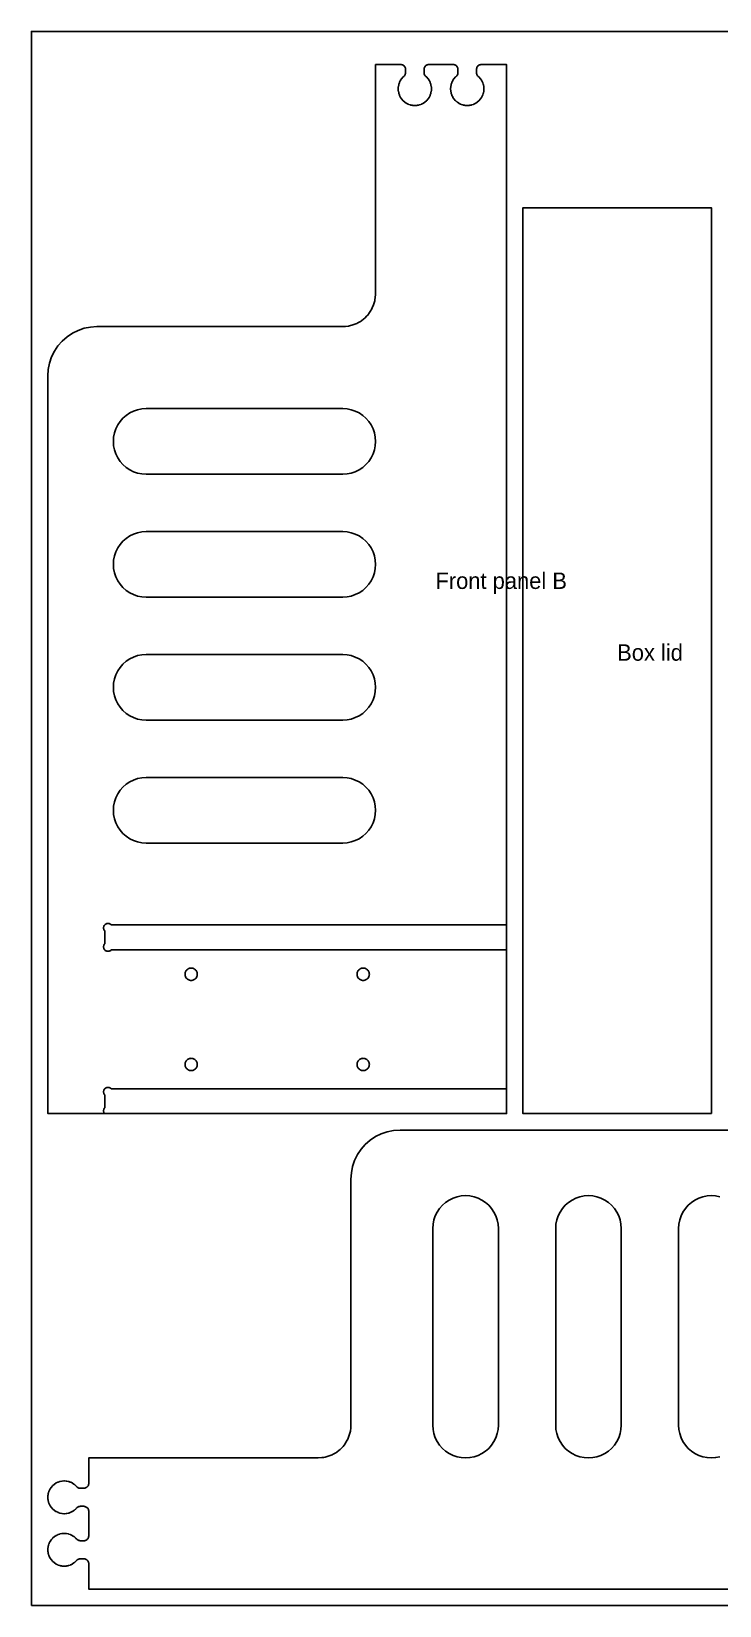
# Model space of a CAD drawing. Header units: inches. Extents: x 0 to 48, y 0 to 48.
# Drawn here: x 0 to 21, y 0 to 48 of the extents above; entities that cross this region are included whole.
import ezdxf

# ---------------------------------------------------------------- set-up
doc = ezdxf.new("R2010")
doc.units = ezdxf.units.IN
doc.header["$MEASUREMENT"] = 0
for name, color, linetype in [('CUT_INSIDE', 5, 'Continuous'), ('CUT_OUTSIDE', 1, 'Continuous'), ('LABEL', 3, 'Continuous'), ('POCKET_0.375', 4, 'Continuous'), ('POCKET_0.500', 4, 'Continuous'), ('SHEET', 8, 'Continuous')]:
    doc.layers.add(name, color=color, linetype=linetype)

msp = doc.modelspace()

# ---------------------------------------------------------------- linework, layer by layer
at = {"layer": 'CUT_INSIDE'}
for points in [[(3.5, 36.5), (9.5, 36.5), (9.631, 36.491), (9.759, 36.466), (9.883, 36.424), (10, 36.366), (10.109, 36.293), (10.207, 36.207), (10.293, 36.109), (10.366, 36), (10.424, 35.883), (10.466, 35.759), (10.491, 35.631), (10.5, 35.5), (10.491, 35.369), (10.466, 35.241), (10.424, 35.117), (10.366, 35), (10.293, 34.891), (10.207, 34.793), (10.109, 34.707), (10, 34.634), (9.883, 34.576), (9.759, 34.534), (9.631, 34.509), (9.5, 34.5), (3.5, 34.5), (3.369, 34.509), (3.241, 34.534), (3.117, 34.576), (3, 34.634), (2.891, 34.707), (2.793, 34.793), (2.707, 34.891), (2.634, 35), (2.576, 35.117), (2.534, 35.241), (2.509, 35.369), (2.5, 35.5), (2.509, 35.631), (2.534, 35.759), (2.576, 35.883), (2.634, 36), (2.707, 36.109), (2.793, 36.207), (2.891, 36.293), (3, 36.366), (3.117, 36.424), (3.241, 36.466), (3.369, 36.491)], [(3.5, 32.75), (9.5, 32.75), (9.631, 32.741), (9.759, 32.716), (9.883, 32.674), (10, 32.616), (10.109, 32.543), (10.207, 32.457), (10.293, 32.359), (10.366, 32.25), (10.424, 32.133), (10.466, 32.009), (10.491, 31.881), (10.5, 31.75), (10.491, 31.619), (10.466, 31.491), (10.424, 31.367), (10.366, 31.25), (10.293, 31.141), (10.207, 31.043), (10.109, 30.957), (10, 30.884), (9.883, 30.826), (9.759, 30.784), (9.631, 30.759), (9.5, 30.75), (3.5, 30.75), (3.369, 30.759), (3.241, 30.784), (3.117, 30.826), (3, 30.884), (2.891, 30.957), (2.793, 31.043), (2.707, 31.141), (2.634, 31.25), (2.576, 31.367), (2.534, 31.491), (2.509, 31.619), (2.5, 31.75), (2.509, 31.881), (2.534, 32.009), (2.576, 32.133), (2.634, 32.25), (2.707, 32.359), (2.793, 32.457), (2.891, 32.543), (3, 32.616), (3.117, 32.674), (3.241, 32.716), (3.369, 32.741)], [(3.5, 29), (9.5, 29), (9.631, 28.991), (9.759, 28.966), (9.883, 28.924), (10, 28.866), (10.109, 28.793), (10.207, 28.707), (10.293, 28.609), (10.366, 28.5), (10.424, 28.383), (10.466, 28.259), (10.491, 28.131), (10.5, 28), (10.491, 27.869), (10.466, 27.741), (10.424, 27.617), (10.366, 27.5), (10.293, 27.391), (10.207, 27.293), (10.109, 27.207), (10, 27.134), (9.883, 27.076), (9.759, 27.034), (9.631, 27.009), (9.5, 27), (3.5, 27), (3.369, 27.009), (3.241, 27.034), (3.117, 27.076), (3, 27.134), (2.891, 27.207), (2.793, 27.293), (2.707, 27.391), (2.634, 27.5), (2.576, 27.617), (2.534, 27.741), (2.509, 27.869), (2.5, 28), (2.509, 28.131), (2.534, 28.259), (2.576, 28.383), (2.634, 28.5), (2.707, 28.609), (2.793, 28.707), (2.891, 28.793), (3, 28.866), (3.117, 28.924), (3.241, 28.966), (3.369, 28.991)], [(3.5, 25.25), (9.5, 25.25), (9.631, 25.241), (9.759, 25.216), (9.883, 25.174), (10, 25.116), (10.109, 25.043), (10.207, 24.957), (10.293, 24.859), (10.366, 24.75), (10.424, 24.633), (10.466, 24.509), (10.491, 24.381), (10.5, 24.25), (10.491, 24.119), (10.466, 23.991), (10.424, 23.867), (10.366, 23.75), (10.293, 23.641), (10.207, 23.543), (10.109, 23.457), (10, 23.384), (9.883, 23.326), (9.759, 23.284), (9.631, 23.259), (9.5, 23.25), (3.5, 23.25), (3.369, 23.259), (3.241, 23.284), (3.117, 23.326), (3, 23.384), (2.891, 23.457), (2.793, 23.543), (2.707, 23.641), (2.634, 23.75), (2.576, 23.867), (2.534, 23.991), (2.509, 24.119), (2.5, 24.25), (2.509, 24.381), (2.534, 24.509), (2.576, 24.633), (2.634, 24.75), (2.707, 24.859), (2.793, 24.957), (2.891, 25.043), (3, 25.116), (3.117, 25.174), (3.241, 25.216), (3.369, 25.241)], [(14.216, 5.241), (14.174, 5.117), (14.116, 5), (14.043, 4.891), (13.957, 4.793), (13.858, 4.707), (13.75, 4.634), (13.632, 4.576), (13.508, 4.534), (13.38, 4.509), (13.25, 4.5), (13.119, 4.509), (12.991, 4.534), (12.867, 4.576), (12.75, 4.634), (12.641, 4.707), (12.543, 4.793), (12.456, 4.891), (12.384, 5), (12.326, 5.117), (12.284, 5.241), (12.258, 5.369), (12.25, 5.5), (12.25, 11.5), (12.258, 11.631), (12.284, 11.759), (12.326, 11.883), (12.384, 12), (12.456, 12.109), (12.543, 12.207), (12.641, 12.293), (12.75, 12.366), (12.867, 12.424), (12.991, 12.466), (13.119, 12.491), (13.25, 12.5), (13.38, 12.491), (13.508, 12.466), (13.632, 12.424), (13.75, 12.366), (13.858, 12.293), (13.957, 12.207), (14.043, 12.109), (14.116, 12), (14.174, 11.883), (14.216, 11.759), (14.241, 11.631), (14.25, 11.5), (14.25, 5.5), (14.241, 5.369)], [(17.966, 5.241), (17.924, 5.117), (17.866, 5), (17.793, 4.891), (17.707, 4.793), (17.608, 4.707), (17.5, 4.634), (17.382, 4.576), (17.258, 4.534), (17.13, 4.509), (17, 4.5), (16.869, 4.509), (16.741, 4.534), (16.617, 4.576), (16.5, 4.634), (16.391, 4.707), (16.293, 4.793), (16.206, 4.891), (16.134, 5), (16.076, 5.117), (16.034, 5.241), (16.008, 5.369), (16, 5.5), (16, 11.5), (16.008, 11.631), (16.034, 11.759), (16.076, 11.883), (16.134, 12), (16.206, 12.109), (16.293, 12.207), (16.391, 12.293), (16.5, 12.366), (16.617, 12.424), (16.741, 12.466), (16.869, 12.491), (17, 12.5), (17.13, 12.491), (17.258, 12.466), (17.382, 12.424), (17.5, 12.366), (17.608, 12.293), (17.707, 12.207), (17.793, 12.109), (17.866, 12), (17.924, 11.883), (17.966, 11.759), (17.991, 11.631), (18, 11.5), (18, 5.5), (17.991, 5.369)]]:
    msp.add_lwpolyline(points, close=True, dxfattribs=at)
msp.add_lwpolyline([(21.008, 4.534), (20.88, 4.509), (20.75, 4.5), (20.619, 4.509), (20.491, 4.534), (20.367, 4.576), (20.25, 4.634), (20.141, 4.707), (20.043, 4.793), (19.956, 4.891), (19.884, 5), (19.826, 5.117), (19.784, 5.241), (19.758, 5.369), (19.75, 5.5), (19.75, 11.5), (19.758, 11.631), (19.784, 11.759), (19.826, 11.883), (19.884, 12), (19.956, 12.109), (20.043, 12.207), (20.141, 12.293), (20.25, 12.366), (20.367, 12.424), (20.491, 12.466), (20.619, 12.491), (20.75, 12.5), (20.88, 12.491), (21.008, 12.466)], dxfattribs=at)
at = {"layer": 'CUT_OUTSIDE'}
for points in [[(10.491, 39.869), (10.49, 39.862), (10.49, 39.883), (10.482, 39.821), (10.476, 39.789), (10.45, 39.695), (10.44, 39.664), (10.402, 39.573), (10.388, 39.544), (10.339, 39.459), (10.321, 39.432), (10.261, 39.354), (10.239, 39.33), (10.17, 39.261), (10.146, 39.239), (10.068, 39.179), (10.041, 39.161), (9.956, 39.112), (9.927, 39.098), (9.836, 39.06), (9.805, 39.05), (9.711, 39.024), (9.679, 39.018), (9.582, 39.005), (9.524, 39.002), (9.475, 39), (2, 39), (1.804, 38.987), (1.612, 38.949), (1.426, 38.886), (1.25, 38.799), (1.087, 38.69), (0.939, 38.561), (0.81, 38.413), (0.701, 38.25), (0.614, 38.074), (0.551, 37.888), (0.513, 37.696), (0.5, 37.5), (0.5, 35), (0.5, 15), (14.5, 15), (14.5, 46.992), (14.495, 46.992), (14.495, 46.992), (13.73, 46.992), (13.711, 46.991), (13.692, 46.987), (13.674, 46.981), (13.657, 46.972), (13.641, 46.962), (13.626, 46.949), (13.613, 46.934), (13.603, 46.918), (13.594, 46.901), (13.588, 46.883), (13.584, 46.864), (13.583, 46.845), (13.583, 46.747), (13.583, 46.738), (13.584, 46.734), (13.586, 46.716), (13.59, 46.699), (13.596, 46.682), (13.605, 46.666), (13.615, 46.651), (13.627, 46.638), (13.631, 46.635), (13.637, 46.629), (13.653, 46.615), (13.653, 46.615), (13.655, 46.613), (13.655, 46.613), (13.655, 46.612), (13.656, 46.612), (13.657, 46.611), (13.657, 46.611), (13.661, 46.607), (13.661, 46.607), (13.662, 46.606), (13.662, 46.605), (13.663, 46.605), (13.663, 46.605), (13.665, 46.603), (13.665, 46.603), (13.697, 46.566), (13.698, 46.566), (13.699, 46.564), (13.699, 46.564), (13.7, 46.563), (13.7, 46.563), (13.701, 46.561), (13.701, 46.561), (13.704, 46.557), (13.704, 46.557), (13.706, 46.555), (13.706, 46.555), (13.706, 46.554), (13.706, 46.554), (13.708, 46.552), (13.708, 46.552), (13.735, 46.511), (13.735, 46.511), (13.737, 46.509), (13.737, 46.509), (13.737, 46.508), (13.737, 46.508), (13.739, 46.506), (13.739, 46.506), (13.741, 46.502), (13.741, 46.502), (13.742, 46.5), (13.742, 46.5), (13.742, 46.499), (13.742, 46.499), (13.744, 46.496), (13.744, 46.496), (13.766, 46.452), (13.766, 46.452), (13.767, 46.45), (13.767, 46.45), (13.767, 46.449), (13.767, 46.449), (13.768, 46.446), (13.768, 46.446), (13.77, 46.442), (13.77, 46.442), (13.771, 46.44), (13.771, 46.44), (13.771, 46.439), (13.771, 46.439), (13.772, 46.436), (13.772, 46.436), (13.788, 46.39), (13.788, 46.389), (13.789, 46.387), (13.789, 46.387), (13.789, 46.386), (13.789, 46.386), (13.79, 46.384), (13.79, 46.383), (13.791, 46.379), (13.791, 46.379), (13.792, 46.377), (13.792, 46.377), (13.792, 46.376), (13.792, 46.376), (13.792, 46.373), (13.792, 46.373), (13.802, 46.325), (13.802, 46.325), (13.802, 46.322), (13.803, 46.322), (13.803, 46.321), (13.803, 46.321), (13.803, 46.319), (13.803, 46.318), (13.804, 46.314), (13.804, 46.314), (13.804, 46.311), (13.804, 46.311), (13.804, 46.311), (13.804, 46.31), (13.804, 46.308), (13.804, 46.308), (13.807, 46.258), (13.807, 46.258), (13.808, 46.256), (13.808, 46.256), (13.808, 46.255), (13.808, 46.255), (13.808, 46.252), (13.808, 46.252), (13.808, 46.248), (13.808, 46.248), (13.808, 46.245), (13.808, 46.245), (13.808, 46.244), (13.808, 46.244), (13.807, 46.242), (13.807, 46.242), (13.804, 46.192), (13.804, 46.192), (13.804, 46.19), (13.804, 46.189), (13.804, 46.189), (13.804, 46.189), (13.804, 46.186), (13.804, 46.186), (13.803, 46.182), (13.803, 46.181), (13.803, 46.179), (13.803, 46.179), (13.803, 46.178), (13.802, 46.178), (13.802, 46.175), (13.802, 46.175), (13.792, 46.127), (13.792, 46.127), (13.792, 46.124), (13.792, 46.124), (13.792, 46.123), (13.792, 46.123), (13.791, 46.121), (13.791, 46.121), (13.79, 46.117), (13.79, 46.116), (13.789, 46.114), (13.789, 46.114), (13.789, 46.113), (13.789, 46.113), (13.788, 46.111), (13.788, 46.11), (13.772, 46.064), (13.772, 46.064), (13.771, 46.061), (13.771, 46.061), (13.771, 46.06), (13.771, 46.06), (13.77, 46.058), (13.77, 46.058), (13.768, 46.054), (13.768, 46.054), (13.767, 46.051), (13.767, 46.051), (13.767, 46.05), (13.767, 46.05), (13.766, 46.048), (13.766, 46.048), (13.744, 46.004), (13.744, 46.004), (13.742, 46.001), (13.742, 46.001), (13.742, 46), (13.742, 46), (13.741, 45.998), (13.741, 45.998), (13.739, 45.994), (13.739, 45.994), (13.737, 45.992), (13.737, 45.992), (13.737, 45.991), (13.737, 45.991), (13.735, 45.989), (13.735, 45.989), (13.708, 45.948), (13.708, 45.948), (13.706, 45.946), (13.706, 45.946), (13.706, 45.945), (13.706, 45.945), (13.704, 45.943), (13.704, 45.943), (13.701, 45.939), (13.701, 45.939), (13.7, 45.937), (13.7, 45.937), (13.699, 45.936), (13.699, 45.936), (13.698, 45.934), (13.697, 45.934), (13.665, 45.897), (13.665, 45.897), (13.663, 45.895), (13.663, 45.895), (13.662, 45.895), (13.662, 45.894), (13.661, 45.893), (13.661, 45.893), (13.657, 45.889), (13.657, 45.889), (13.656, 45.888), (13.655, 45.888), (13.655, 45.887), (13.655, 45.887), (13.653, 45.885), (13.653, 45.885), (13.616, 45.853), (13.616, 45.852), (13.614, 45.851), (13.614, 45.851), (13.613, 45.85), (13.613, 45.85), (13.611, 45.849), (13.611, 45.849), (13.607, 45.846), (13.607, 45.846), (13.605, 45.844), (13.605, 45.844), (13.604, 45.844), (13.604, 45.844), (13.602, 45.842), (13.602, 45.842), (13.561, 45.815), (13.561, 45.815), (13.559, 45.813), (13.559, 45.813), (13.558, 45.813), (13.558, 45.813), (13.556, 45.811), (13.556, 45.811), (13.552, 45.809), (13.552, 45.809), (13.55, 45.808), (13.55, 45.808), (13.549, 45.808), (13.549, 45.808), (13.546, 45.806), (13.546, 45.806), (13.502, 45.784), (13.502, 45.784), (13.5, 45.783), (13.5, 45.783), (13.499, 45.783), (13.499, 45.783), (13.496, 45.782), (13.496, 45.782), (13.492, 45.78), (13.492, 45.78), (13.49, 45.779), (13.49, 45.779), (13.489, 45.779), (13.489, 45.779), (13.486, 45.778), (13.486, 45.778), (13.44, 45.762), (13.439, 45.762), (13.437, 45.761), (13.437, 45.761), (13.436, 45.761), (13.436, 45.761), (13.434, 45.76), (13.433, 45.76), (13.429, 45.759), (13.429, 45.759), (13.427, 45.758), (13.427, 45.758), (13.426, 45.758), (13.426, 45.758), (13.423, 45.758), (13.423, 45.758), (13.375, 45.748), (13.375, 45.748), (13.372, 45.748), (13.372, 45.747), (13.371, 45.747), (13.371, 45.747), (13.369, 45.747), (13.368, 45.747), (13.364, 45.746), (13.364, 45.746), (13.361, 45.746), (13.361, 45.746), (13.361, 45.746), (13.36, 45.746), (13.358, 45.746), (13.358, 45.746), (13.308, 45.743), (13.308, 45.743), (13.306, 45.742), (13.306, 45.742), (13.305, 45.742), (13.305, 45.742), (13.302, 45.742), (13.302, 45.742), (13.298, 45.742), (13.298, 45.742), (13.295, 45.742), (13.295, 45.742), (13.294, 45.742), (13.294, 45.742), (13.292, 45.743), (13.292, 45.743), (13.242, 45.746), (13.242, 45.746), (13.24, 45.746), (13.239, 45.746), (13.239, 45.746), (13.239, 45.746), (13.236, 45.746), (13.236, 45.746), (13.232, 45.747), (13.231, 45.747), (13.229, 45.747), (13.229, 45.747), (13.228, 45.747), (13.228, 45.748), (13.225, 45.748), (13.225, 45.748), (13.177, 45.758), (13.177, 45.758), (13.174, 45.758), (13.174, 45.758), (13.173, 45.758), (13.173, 45.758), (13.171, 45.759), (13.171, 45.759), (13.167, 45.76), (13.166, 45.76), (13.164, 45.761), (13.164, 45.761), (13.163, 45.761), (13.163, 45.761), (13.161, 45.762), (13.16, 45.762), (13.114, 45.778), (13.114, 45.778), (13.111, 45.779), (13.111, 45.779), (13.11, 45.779), (13.11, 45.779), (13.108, 45.78), (13.108, 45.78), (13.104, 45.782), (13.104, 45.782), (13.101, 45.783), (13.101, 45.783), (13.1, 45.783), (13.1, 45.783), (13.098, 45.784), (13.098, 45.784), (13.054, 45.806), (13.054, 45.806), (13.051, 45.808), (13.051, 45.808), (13.05, 45.808), (13.05, 45.808), (13.048, 45.809), (13.048, 45.809), (13.044, 45.811), (13.044, 45.811), (13.042, 45.813), (13.042, 45.813), (13.041, 45.813), (13.041, 45.813), (13.039, 45.815), (13.039, 45.815), (12.998, 45.842), (12.998, 45.842), (12.996, 45.844), (12.996, 45.844), (12.995, 45.844), (12.995, 45.844), (12.993, 45.846), (12.993, 45.846), (12.989, 45.849), (12.989, 45.849), (12.987, 45.85), (12.987, 45.85), (12.986, 45.851), (12.986, 45.851), (12.984, 45.852), (12.984, 45.853), (12.947, 45.885), (12.947, 45.885), (12.945, 45.887), (12.945, 45.887), (12.945, 45.888), (12.944, 45.888), (12.943, 45.889), (12.943, 45.889), (12.939, 45.893), (12.939, 45.893), (12.938, 45.894), (12.938, 45.895), (12.937, 45.895), (12.937, 45.895), (12.935, 45.897), (12.935, 45.897), (12.903, 45.934), (12.902, 45.934), (12.901, 45.936), (12.901, 45.936), (12.9, 45.937), (12.9, 45.937), (12.899, 45.939), (12.899, 45.939), (12.896, 45.943), (12.896, 45.943), (12.894, 45.945), (12.894, 45.945), (12.894, 45.946), (12.894, 45.946), (12.892, 45.948), (12.892, 45.948), (12.865, 45.989), (12.865, 45.989), (12.863, 45.991), (12.863, 45.991), (12.863, 45.992), (12.863, 45.992), (12.861, 45.994), (12.861, 45.994), (12.859, 45.998), (12.859, 45.998), (12.858, 46), (12.858, 46), (12.858, 46.001), (12.858, 46.001), (12.856, 46.004), (12.856, 46.004), (12.834, 46.048), (12.834, 46.048), (12.833, 46.05), (12.833, 46.05), (12.833, 46.051), (12.833, 46.051), (12.832, 46.054), (12.832, 46.054), (12.83, 46.058), (12.83, 46.058), (12.829, 46.06), (12.829, 46.06), (12.829, 46.061), (12.829, 46.061), (12.828, 46.064), (12.828, 46.064), (12.812, 46.11), (12.812, 46.111), (12.811, 46.113), (12.811, 46.113), (12.811, 46.114), (12.811, 46.114), (12.81, 46.116), (12.81, 46.117), (12.809, 46.121), (12.809, 46.121), (12.808, 46.123), (12.808, 46.123), (12.808, 46.124), (12.808, 46.124), (12.808, 46.127), (12.808, 46.127), (12.798, 46.175), (12.798, 46.175), (12.798, 46.178), (12.797, 46.178), (12.797, 46.179), (12.797, 46.179), (12.797, 46.181), (12.797, 46.182), (12.796, 46.186), (12.796, 46.186), (12.796, 46.189), (12.796, 46.189), (12.796, 46.189), (12.796, 46.19), (12.796, 46.192), (12.796, 46.192), (12.793, 46.242), (12.793, 46.242), (12.792, 46.244), (12.792, 46.244), (12.792, 46.245), (12.792, 46.245), (12.792, 46.248), (12.792, 46.248), (12.792, 46.252), (12.792, 46.252), (12.792, 46.255), (12.792, 46.255), (12.792, 46.256), (12.792, 46.256), (12.793, 46.258), (12.793, 46.258), (12.796, 46.308), (12.796, 46.308), (12.796, 46.31), (12.796, 46.311), (12.796, 46.311), (12.796, 46.311), (12.796, 46.314), (12.796, 46.314), (12.797, 46.318), (12.797, 46.319), (12.797, 46.321), (12.797, 46.321), (12.797, 46.322), (12.798, 46.322), (12.798, 46.325), (12.798, 46.325), (12.808, 46.373), (12.808, 46.373), (12.808, 46.376), (12.808, 46.376), (12.808, 46.377), (12.808, 46.377), (12.809, 46.379), (12.809, 46.379), (12.81, 46.383), (12.81, 46.384), (12.811, 46.386), (12.811, 46.386), (12.811, 46.387), (12.811, 46.387), (12.812, 46.389), (12.812, 46.39), (12.828, 46.436), (12.828, 46.436), (12.829, 46.439), (12.829, 46.439), (12.829, 46.44), (12.829, 46.44), (12.83, 46.442), (12.83, 46.442), (12.832, 46.446), (12.832, 46.446), (12.833, 46.449), (12.833, 46.449), (12.833, 46.45), (12.833, 46.45), (12.834, 46.452), (12.834, 46.452), (12.856, 46.496), (12.856, 46.496), (12.858, 46.499), (12.858, 46.499), (12.858, 46.5), (12.858, 46.5), (12.859, 46.502), (12.859, 46.502), (12.861, 46.506), (12.861, 46.506), (12.863, 46.508), (12.863, 46.508), (12.863, 46.509), (12.863, 46.509), (12.865, 46.511), (12.865, 46.511), (12.892, 46.552), (12.892, 46.552), (12.894, 46.554), (12.894, 46.554), (12.894, 46.555), (12.894, 46.555), (12.896, 46.557), (12.896, 46.557), (12.899, 46.561), (12.899, 46.561), (12.9, 46.563), (12.9, 46.563), (12.901, 46.564), (12.901, 46.564), (12.902, 46.566), (12.903, 46.566), (12.935, 46.603), (12.935, 46.603), (12.937, 46.605), (12.937, 46.605), (12.938, 46.605), (12.938, 46.606), (12.939, 46.607), (12.939, 46.607), (12.943, 46.611), (12.943, 46.611), (12.944, 46.612), (12.945, 46.612), (12.945, 46.613), (12.945, 46.613), (12.947, 46.615), (12.947, 46.615), (12.964, 46.63), (12.97, 46.636), (12.973, 46.638), (12.985, 46.652), (12.995, 46.666), (13.004, 46.682), (13.01, 46.699), (13.014, 46.716), (13.016, 46.734), (13.017, 46.738), (13.017, 46.748), (13.017, 46.845), (13.016, 46.864), (13.012, 46.883), (13.006, 46.901), (12.997, 46.918), (12.987, 46.934), (12.974, 46.949), (12.959, 46.962), (12.943, 46.972), (12.926, 46.981), (12.908, 46.987), (12.889, 46.991), (12.87, 46.992), (12.13, 46.992), (12.111, 46.991), (12.092, 46.987), (12.074, 46.981), (12.057, 46.972), (12.041, 46.962), (12.026, 46.949), (12.013, 46.934), (12.003, 46.918), (11.994, 46.901), (11.988, 46.883), (11.984, 46.864), (11.983, 46.845), (11.983, 46.747), (11.983, 46.738), (11.984, 46.734), (11.986, 46.716), (11.99, 46.699), (11.996, 46.682), (12.005, 46.666), (12.015, 46.651), (12.027, 46.638), (12.031, 46.635), (12.037, 46.629), (12.053, 46.615), (12.053, 46.615), (12.055, 46.613), (12.055, 46.613), (12.055, 46.612), (12.056, 46.612), (12.057, 46.611), (12.057, 46.611), (12.061, 46.607), (12.061, 46.607), (12.062, 46.606), (12.062, 46.605), (12.063, 46.605), (12.063, 46.605), (12.065, 46.603), (12.065, 46.603), (12.097, 46.566), (12.098, 46.566), (12.099, 46.564), (12.099, 46.564), (12.1, 46.563), (12.1, 46.563), (12.101, 46.561), (12.101, 46.561), (12.104, 46.557), (12.104, 46.557), (12.106, 46.555), (12.106, 46.555), (12.106, 46.554), (12.106, 46.554), (12.108, 46.552), (12.108, 46.552), (12.135, 46.511), (12.135, 46.511), (12.137, 46.509), (12.137, 46.509), (12.137, 46.508), (12.137, 46.508), (12.139, 46.506), (12.139, 46.506), (12.141, 46.502), (12.141, 46.502), (12.142, 46.5), (12.142, 46.5), (12.142, 46.499), (12.142, 46.499), (12.144, 46.496), (12.144, 46.496), (12.166, 46.452), (12.166, 46.452), (12.167, 46.45), (12.167, 46.45), (12.167, 46.449), (12.167, 46.449), (12.168, 46.446), (12.168, 46.446), (12.17, 46.442), (12.17, 46.442), (12.171, 46.44), (12.171, 46.44), (12.171, 46.439), (12.171, 46.439), (12.172, 46.436), (12.172, 46.436), (12.188, 46.39), (12.188, 46.389), (12.189, 46.387), (12.189, 46.387), (12.189, 46.386), (12.189, 46.386), (12.19, 46.384), (12.19, 46.383), (12.191, 46.379), (12.191, 46.379), (12.192, 46.377), (12.192, 46.377), (12.192, 46.376), (12.192, 46.376), (12.192, 46.373), (12.192, 46.373), (12.202, 46.325), (12.202, 46.325), (12.202, 46.322), (12.203, 46.322), (12.203, 46.321), (12.203, 46.321), (12.203, 46.319), (12.203, 46.318), (12.204, 46.314), (12.204, 46.314), (12.204, 46.311), (12.204, 46.311), (12.204, 46.311), (12.204, 46.31), (12.204, 46.308), (12.204, 46.308), (12.207, 46.258), (12.207, 46.258), (12.208, 46.256), (12.208, 46.256), (12.208, 46.255), (12.208, 46.255), (12.208, 46.252), (12.208, 46.252), (12.208, 46.248), (12.208, 46.248), (12.208, 46.245), (12.208, 46.245), (12.208, 46.244), (12.208, 46.244), (12.207, 46.242), (12.207, 46.242), (12.204, 46.192), (12.204, 46.192), (12.204, 46.19), (12.204, 46.189), (12.204, 46.189), (12.204, 46.189), (12.204, 46.186), (12.204, 46.186), (12.203, 46.182), (12.203, 46.181), (12.203, 46.179), (12.203, 46.179), (12.203, 46.178), (12.202, 46.178), (12.202, 46.175), (12.202, 46.175), (12.192, 46.127), (12.192, 46.127), (12.192, 46.124), (12.192, 46.124), (12.192, 46.123), (12.192, 46.123), (12.191, 46.121), (12.191, 46.121), (12.19, 46.117), (12.19, 46.116), (12.189, 46.114), (12.189, 46.114), (12.189, 46.113), (12.189, 46.113), (12.188, 46.111), (12.188, 46.11), (12.172, 46.064), (12.172, 46.064), (12.171, 46.061), (12.171, 46.061), (12.171, 46.06), (12.171, 46.06), (12.17, 46.058), (12.17, 46.058), (12.168, 46.054), (12.168, 46.054), (12.167, 46.051), (12.167, 46.051), (12.167, 46.05), (12.167, 46.05), (12.166, 46.048), (12.166, 46.048), (12.144, 46.004), (12.144, 46.004), (12.142, 46.001), (12.142, 46.001), (12.142, 46), (12.142, 46), (12.141, 45.998), (12.141, 45.998), (12.139, 45.994), (12.139, 45.994), (12.137, 45.992), (12.137, 45.992), (12.137, 45.991), (12.137, 45.991), (12.135, 45.989), (12.135, 45.989), (12.108, 45.948), (12.108, 45.948), (12.106, 45.946), (12.106, 45.946), (12.106, 45.945), (12.106, 45.945), (12.104, 45.943), (12.104, 45.943), (12.101, 45.939), (12.101, 45.939), (12.1, 45.937), (12.1, 45.937), (12.099, 45.936), (12.099, 45.936), (12.098, 45.934), (12.097, 45.934), (12.065, 45.897), (12.065, 45.897), (12.063, 45.895), (12.063, 45.895), (12.062, 45.895), (12.062, 45.894), (12.061, 45.893), (12.061, 45.893), (12.057, 45.889), (12.057, 45.889), (12.056, 45.888), (12.055, 45.888), (12.055, 45.887), (12.055, 45.887), (12.053, 45.885), (12.053, 45.885), (12.016, 45.853), (12.016, 45.852), (12.014, 45.851), (12.014, 45.851), (12.013, 45.85), (12.013, 45.85), (12.011, 45.849), (12.011, 45.849), (12.007, 45.846), (12.007, 45.846), (12.005, 45.844), (12.005, 45.844), (12.004, 45.844), (12.004, 45.844), (12.002, 45.842), (12.002, 45.842), (11.961, 45.815), (11.961, 45.815), (11.959, 45.813), (11.959, 45.813), (11.958, 45.813), (11.958, 45.813), (11.956, 45.811), (11.956, 45.811), (11.952, 45.809), (11.952, 45.809), (11.95, 45.808), (11.95, 45.808), (11.949, 45.808), (11.949, 45.808), (11.946, 45.806), (11.946, 45.806), (11.902, 45.784), (11.902, 45.784), (11.9, 45.783), (11.9, 45.783), (11.899, 45.783), (11.899, 45.783), (11.896, 45.782), (11.896, 45.782), (11.892, 45.78), (11.892, 45.78), (11.89, 45.779), (11.89, 45.779), (11.889, 45.779), (11.889, 45.779), (11.886, 45.778), (11.886, 45.778), (11.84, 45.762), (11.839, 45.762), (11.837, 45.761), (11.837, 45.761), (11.836, 45.761), (11.836, 45.761), (11.834, 45.76), (11.833, 45.76), (11.829, 45.759), (11.829, 45.759), (11.827, 45.758), (11.827, 45.758), (11.826, 45.758), (11.826, 45.758), (11.823, 45.758), (11.823, 45.758), (11.775, 45.748), (11.775, 45.748), (11.772, 45.748), (11.772, 45.747), (11.771, 45.747), (11.771, 45.747), (11.769, 45.747), (11.768, 45.747), (11.764, 45.746), (11.764, 45.746), (11.761, 45.746), (11.761, 45.746), (11.761, 45.746), (11.76, 45.746), (11.758, 45.746), (11.758, 45.746), (11.708, 45.743), (11.708, 45.743), (11.706, 45.742), (11.706, 45.742), (11.705, 45.742), (11.705, 45.742), (11.702, 45.742), (11.702, 45.742), (11.698, 45.742), (11.698, 45.742), (11.695, 45.742), (11.695, 45.742), (11.694, 45.742), (11.694, 45.742), (11.692, 45.743), (11.692, 45.743), (11.642, 45.746), (11.642, 45.746), (11.64, 45.746), (11.639, 45.746), (11.639, 45.746), (11.639, 45.746), (11.636, 45.746), (11.636, 45.746), (11.632, 45.747), (11.631, 45.747), (11.629, 45.747), (11.629, 45.747), (11.628, 45.747), (11.628, 45.748), (11.625, 45.748), (11.625, 45.748), (11.577, 45.758), (11.577, 45.758), (11.574, 45.758), (11.574, 45.758), (11.573, 45.758), (11.573, 45.758), (11.571, 45.759), (11.571, 45.759), (11.567, 45.76), (11.566, 45.76), (11.564, 45.761), (11.564, 45.761), (11.563, 45.761), (11.563, 45.761), (11.561, 45.762), (11.56, 45.762), (11.514, 45.778), (11.514, 45.778), (11.511, 45.779), (11.511, 45.779), (11.51, 45.779), (11.51, 45.779), (11.508, 45.78), (11.508, 45.78), (11.504, 45.782), (11.504, 45.782), (11.501, 45.783), (11.501, 45.783), (11.5, 45.783), (11.5, 45.783), (11.498, 45.784), (11.498, 45.784), (11.454, 45.806), (11.454, 45.806), (11.451, 45.808), (11.451, 45.808), (11.45, 45.808), (11.45, 45.808), (11.448, 45.809), (11.448, 45.809), (11.444, 45.811), (11.444, 45.811), (11.442, 45.813), (11.442, 45.813), (11.441, 45.813), (11.441, 45.813), (11.439, 45.815), (11.439, 45.815), (11.398, 45.842), (11.398, 45.842), (11.396, 45.844), (11.396, 45.844), (11.395, 45.844), (11.395, 45.844), (11.393, 45.846), (11.393, 45.846), (11.389, 45.849), (11.389, 45.849), (11.387, 45.85), (11.387, 45.85), (11.386, 45.851), (11.386, 45.851), (11.384, 45.852), (11.384, 45.853), (11.347, 45.885), (11.347, 45.885), (11.345, 45.887), (11.345, 45.887), (11.345, 45.888), (11.344, 45.888), (11.343, 45.889), (11.343, 45.889), (11.339, 45.893), (11.339, 45.893), (11.338, 45.894), (11.338, 45.895), (11.337, 45.895), (11.337, 45.895), (11.335, 45.897), (11.335, 45.897), (11.303, 45.934), (11.302, 45.934), (11.301, 45.936), (11.301, 45.936), (11.3, 45.937), (11.3, 45.937), (11.299, 45.939), (11.299, 45.939), (11.296, 45.943), (11.296, 45.943), (11.294, 45.945), (11.294, 45.945), (11.294, 45.946), (11.294, 45.946), (11.292, 45.948), (11.292, 45.948), (11.265, 45.989), (11.265, 45.989), (11.263, 45.991), (11.263, 45.991), (11.263, 45.992), (11.263, 45.992), (11.261, 45.994), (11.261, 45.994), (11.259, 45.998), (11.259, 45.998), (11.258, 46), (11.258, 46), (11.258, 46.001), (11.258, 46.001), (11.256, 46.004), (11.256, 46.004), (11.234, 46.048), (11.234, 46.048), (11.233, 46.05), (11.233, 46.05), (11.233, 46.051), (11.233, 46.051), (11.232, 46.054), (11.232, 46.054), (11.23, 46.058), (11.23, 46.058), (11.229, 46.06), (11.229, 46.06), (11.229, 46.061), (11.229, 46.061), (11.228, 46.064), (11.228, 46.064), (11.212, 46.11), (11.212, 46.111), (11.211, 46.113), (11.211, 46.113), (11.211, 46.114), (11.211, 46.114), (11.21, 46.116), (11.21, 46.117), (11.209, 46.121), (11.209, 46.121), (11.208, 46.123), (11.208, 46.123), (11.208, 46.124), (11.208, 46.124), (11.208, 46.127), (11.208, 46.127), (11.198, 46.175), (11.198, 46.175), (11.198, 46.178), (11.197, 46.178), (11.197, 46.179), (11.197, 46.179), (11.197, 46.181), (11.197, 46.182), (11.196, 46.186), (11.196, 46.186), (11.196, 46.189), (11.196, 46.189), (11.196, 46.189), (11.196, 46.19), (11.196, 46.192), (11.196, 46.192), (11.193, 46.242), (11.193, 46.242), (11.192, 46.244), (11.192, 46.244), (11.192, 46.245), (11.192, 46.245), (11.192, 46.248), (11.192, 46.248), (11.192, 46.252), (11.192, 46.252), (11.192, 46.255), (11.192, 46.255), (11.192, 46.256), (11.192, 46.256), (11.193, 46.258), (11.193, 46.258), (11.196, 46.308), (11.196, 46.308), (11.196, 46.31), (11.196, 46.311), (11.196, 46.311), (11.196, 46.311), (11.196, 46.314), (11.196, 46.314), (11.197, 46.318), (11.197, 46.319), (11.197, 46.321), (11.197, 46.321), (11.197, 46.322), (11.198, 46.322), (11.198, 46.325), (11.198, 46.325), (11.208, 46.373), (11.208, 46.373), (11.208, 46.376), (11.208, 46.376), (11.208, 46.377), (11.208, 46.377), (11.209, 46.379), (11.209, 46.379), (11.21, 46.383), (11.21, 46.384), (11.211, 46.386), (11.211, 46.386), (11.211, 46.387), (11.211, 46.387), (11.212, 46.389), (11.212, 46.39), (11.228, 46.436), (11.228, 46.436), (11.229, 46.439), (11.229, 46.439), (11.229, 46.44), (11.229, 46.44), (11.23, 46.442), (11.23, 46.442), (11.232, 46.446), (11.232, 46.446), (11.233, 46.449), (11.233, 46.449), (11.233, 46.45), (11.233, 46.45), (11.234, 46.452), (11.234, 46.452), (11.256, 46.496), (11.256, 46.496), (11.258, 46.499), (11.258, 46.499), (11.258, 46.5), (11.258, 46.5), (11.259, 46.502), (11.259, 46.502), (11.261, 46.506), (11.261, 46.506), (11.263, 46.508), (11.263, 46.508), (11.263, 46.509), (11.263, 46.509), (11.265, 46.511), (11.265, 46.511), (11.292, 46.552), (11.292, 46.552), (11.294, 46.554), (11.294, 46.554), (11.294, 46.555), (11.294, 46.555), (11.296, 46.557), (11.296, 46.557), (11.299, 46.561), (11.299, 46.561), (11.3, 46.563), (11.3, 46.563), (11.301, 46.564), (11.301, 46.564), (11.302, 46.566), (11.303, 46.566), (11.335, 46.603), (11.335, 46.603), (11.337, 46.605), (11.337, 46.605), (11.338, 46.605), (11.338, 46.606), (11.339, 46.607), (11.339, 46.607), (11.343, 46.611), (11.343, 46.611), (11.344, 46.612), (11.345, 46.612), (11.345, 46.613), (11.345, 46.613), (11.347, 46.615), (11.347, 46.615), (11.364, 46.63), (11.37, 46.636), (11.373, 46.638), (11.385, 46.652), (11.395, 46.666), (11.404, 46.682), (11.41, 46.699), (11.414, 46.716), (11.416, 46.734), (11.417, 46.739), (11.417, 46.748), (11.417, 46.845), (11.416, 46.864), (11.412, 46.883), (11.406, 46.901), (11.397, 46.918), (11.387, 46.934), (11.374, 46.949), (11.359, 46.962), (11.343, 46.972), (11.326, 46.981), (11.308, 46.987), (11.289, 46.991), (11.27, 46.992), (10.505, 46.992), (10.505, 46.992), (10.5, 46.992), (10.5, 40)], [(20.75, 15), (20.75, 42.625), (15, 42.625), (15, 15)]]:
    msp.add_lwpolyline(points, close=True, dxfattribs=at)
msp.add_lwpolyline([(33.75, 14.5), (13.75, 14.5), (11.25, 14.5), (11.054, 14.487), (10.861, 14.449), (10.676, 14.386), (10.5, 14.299), (10.337, 14.19), (10.189, 14.061), (10.06, 13.913), (9.951, 13.75), (9.864, 13.574), (9.801, 13.388), (9.763, 13.196), (9.75, 13), (9.75, 5.525), (9.748, 5.476), (9.744, 5.418), (9.732, 5.321), (9.725, 5.289), (9.7, 5.195), (9.689, 5.164), (9.652, 5.073), (9.637, 5.044), (9.588, 4.959), (9.57, 4.932), (9.511, 4.854), (9.489, 4.83), (9.42, 4.761), (9.395, 4.739), (9.318, 4.679), (9.29, 4.661), (9.206, 4.612), (9.176, 4.598), (9.086, 4.56), (9.055, 4.55), (8.96, 4.524), (8.928, 4.518), (8.867, 4.51), (8.887, 4.51), (8.88, 4.509), (8.75, 4.5), (2.75, 4.5), (1.755, 4.5), (1.75, 4.5), (1.75, 4.495), (1.75, 3.73), (1.748, 3.71), (1.744, 3.69), (1.738, 3.671), (1.729, 3.652), (1.718, 3.636), (1.704, 3.62), (1.689, 3.607), (1.672, 3.596), (1.654, 3.587), (1.635, 3.58), (1.615, 3.576), (1.595, 3.575), (1.498, 3.575), (1.489, 3.575), (1.483, 3.576), (1.465, 3.578), (1.446, 3.582), (1.429, 3.589), (1.412, 3.598), (1.396, 3.609), (1.382, 3.621), (1.38, 3.624), (1.373, 3.631), (1.358, 3.648), (1.357, 3.649), (1.356, 3.65), (1.355, 3.652), (1.351, 3.655), (1.35, 3.657), (1.349, 3.657), (1.347, 3.659), (1.31, 3.691), (1.308, 3.693), (1.308, 3.694), (1.306, 3.695), (1.302, 3.698), (1.3, 3.699), (1.299, 3.7), (1.297, 3.701), (1.256, 3.729), (1.254, 3.73), (1.254, 3.73), (1.251, 3.732), (1.248, 3.734), (1.245, 3.735), (1.245, 3.735), (1.243, 3.737), (1.198, 3.758), (1.196, 3.759), (1.195, 3.76), (1.193, 3.761), (1.189, 3.762), (1.187, 3.763), (1.186, 3.764), (1.183, 3.765), (1.137, 3.78), (1.134, 3.781), (1.134, 3.781), (1.131, 3.782), (1.127, 3.783), (1.124, 3.784), (1.124, 3.784), (1.121, 3.785), (1.073, 3.794), (1.07, 3.795), (1.07, 3.795), (1.067, 3.795), (1.063, 3.796), (1.06, 3.796), (1.059, 3.796), (1.057, 3.796), (1.008, 3.799), (1.005, 3.8), (1.004, 3.8), (1.002, 3.8), (0.998, 3.8), (0.995, 3.8), (0.994, 3.8), (0.992, 3.799), (0.942, 3.796), (0.94, 3.796), (0.939, 3.796), (0.937, 3.796), (0.932, 3.795), (0.93, 3.795), (0.929, 3.795), (0.927, 3.794), (0.878, 3.785), (0.876, 3.784), (0.875, 3.784), (0.872, 3.783), (0.868, 3.782), (0.866, 3.781), (0.865, 3.781), (0.863, 3.78), (0.816, 3.765), (0.813, 3.764), (0.813, 3.763), (0.81, 3.762), (0.806, 3.761), (0.804, 3.76), (0.803, 3.759), (0.801, 3.758), (0.757, 3.737), (0.755, 3.735), (0.754, 3.735), (0.752, 3.734), (0.748, 3.732), (0.746, 3.73), (0.745, 3.73), (0.743, 3.729), (0.702, 3.701), (0.7, 3.7), (0.699, 3.699), (0.697, 3.698), (0.694, 3.695), (0.692, 3.694), (0.691, 3.693), (0.689, 3.691), (0.652, 3.659), (0.65, 3.657), (0.65, 3.657), (0.648, 3.655), (0.645, 3.652), (0.643, 3.65), (0.643, 3.649), (0.641, 3.648), (0.608, 3.61), (0.607, 3.608), (0.606, 3.608), (0.605, 3.606), (0.602, 3.602), (0.6, 3.6), (0.6, 3.6), (0.599, 3.598), (0.571, 3.557), (0.57, 3.555), (0.569, 3.554), (0.568, 3.552), (0.566, 3.548), (0.565, 3.546), (0.564, 3.545), (0.563, 3.543), (0.541, 3.498), (0.54, 3.496), (0.54, 3.496), (0.539, 3.493), (0.537, 3.489), (0.536, 3.487), (0.536, 3.486), (0.535, 3.484), (0.519, 3.437), (0.518, 3.435), (0.518, 3.434), (0.518, 3.431), (0.516, 3.427), (0.516, 3.425), (0.516, 3.424), (0.515, 3.422), (0.506, 3.373), (0.505, 3.371), (0.505, 3.37), (0.505, 3.367), (0.504, 3.363), (0.504, 3.361), (0.504, 3.36), (0.503, 3.357), (0.5, 3.308), (0.5, 3.305), (0.5, 3.305), (0.5, 3.302), (0.5, 3.298), (0.5, 3.295), (0.5, 3.295), (0.5, 3.292), (0.503, 3.243), (0.504, 3.24), (0.504, 3.239), (0.504, 3.237), (0.505, 3.233), (0.505, 3.23), (0.505, 3.229), (0.506, 3.227), (0.515, 3.178), (0.516, 3.176), (0.516, 3.175), (0.516, 3.173), (0.518, 3.169), (0.518, 3.166), (0.518, 3.165), (0.519, 3.163), (0.535, 3.116), (0.536, 3.114), (0.536, 3.113), (0.537, 3.111), (0.539, 3.107), (0.54, 3.104), (0.54, 3.104), (0.541, 3.102), (0.563, 3.057), (0.564, 3.055), (0.565, 3.054), (0.566, 3.052), (0.568, 3.048), (0.569, 3.046), (0.57, 3.045), (0.571, 3.043), (0.599, 3.002), (0.6, 3), (0.6, 3), (0.602, 2.998), (0.605, 2.994), (0.606, 2.992), (0.607, 2.992), (0.608, 2.99), (0.641, 2.952), (0.643, 2.951), (0.643, 2.95), (0.645, 2.948), (0.648, 2.945), (0.65, 2.943), (0.65, 2.943), (0.652, 2.941), (0.689, 2.909), (0.691, 2.907), (0.692, 2.906), (0.694, 2.905), (0.697, 2.902), (0.699, 2.901), (0.7, 2.9), (0.702, 2.899), (0.743, 2.871), (0.745, 2.87), (0.746, 2.87), (0.748, 2.868), (0.752, 2.866), (0.754, 2.865), (0.755, 2.865), (0.757, 2.863), (0.801, 2.842), (0.803, 2.841), (0.804, 2.84), (0.806, 2.839), (0.81, 2.838), (0.813, 2.837), (0.813, 2.836), (0.816, 2.835), (0.863, 2.82), (0.865, 2.819), (0.866, 2.819), (0.868, 2.818), (0.872, 2.817), (0.875, 2.816), (0.876, 2.816), (0.878, 2.815), (0.927, 2.806), (0.929, 2.805), (0.93, 2.805), (0.932, 2.805), (0.937, 2.804), (0.939, 2.804), (0.94, 2.804), (0.942, 2.804), (0.992, 2.801), (0.994, 2.8), (0.995, 2.8), (0.998, 2.8), (1.002, 2.8), (1.004, 2.8), (1.005, 2.8), (1.008, 2.801), (1.057, 2.804), (1.059, 2.804), (1.06, 2.804), (1.063, 2.804), (1.067, 2.805), (1.07, 2.805), (1.07, 2.805), (1.073, 2.806), (1.121, 2.815), (1.124, 2.816), (1.124, 2.816), (1.127, 2.817), (1.131, 2.818), (1.134, 2.819), (1.134, 2.819), (1.137, 2.82), (1.183, 2.835), (1.186, 2.836), (1.187, 2.837), (1.189, 2.838), (1.193, 2.839), (1.195, 2.84), (1.196, 2.841), (1.198, 2.842), (1.243, 2.863), (1.245, 2.865), (1.245, 2.865), (1.248, 2.866), (1.251, 2.868), (1.254, 2.87), (1.254, 2.87), (1.256, 2.871), (1.297, 2.899), (1.299, 2.9), (1.3, 2.901), (1.302, 2.902), (1.306, 2.905), (1.308, 2.906), (1.308, 2.907), (1.31, 2.909), (1.347, 2.941), (1.349, 2.943), (1.35, 2.943), (1.351, 2.945), (1.355, 2.948), (1.356, 2.95), (1.357, 2.951), (1.358, 2.952), (1.372, 2.968), (1.378, 2.975), (1.382, 2.979), (1.396, 2.991), (1.412, 3.002), (1.428, 3.011), (1.446, 3.018), (1.464, 3.022), (1.483, 3.024), (1.487, 3.025), (1.496, 3.025), (1.595, 3.025), (1.615, 3.024), (1.635, 3.02), (1.654, 3.013), (1.672, 3.004), (1.689, 2.993), (1.704, 2.98), (1.718, 2.964), (1.729, 2.947), (1.738, 2.929), (1.744, 2.91), (1.748, 2.89), (1.75, 2.87), (1.75, 2.13), (1.748, 2.11), (1.744, 2.09), (1.738, 2.071), (1.729, 2.053), (1.718, 2.036), (1.704, 2.02), (1.689, 2.007), (1.672, 1.996), (1.654, 1.987), (1.635, 1.98), (1.615, 1.976), (1.595, 1.975), (1.497, 1.975), (1.488, 1.975), (1.483, 1.976), (1.464, 1.978), (1.446, 1.982), (1.428, 1.989), (1.412, 1.998), (1.396, 2.009), (1.382, 2.021), (1.38, 2.024), (1.373, 2.031), (1.358, 2.048), (1.357, 2.049), (1.356, 2.05), (1.355, 2.052), (1.351, 2.055), (1.35, 2.057), (1.349, 2.057), (1.347, 2.059), (1.31, 2.091), (1.308, 2.093), (1.308, 2.094), (1.306, 2.095), (1.302, 2.098), (1.3, 2.099), (1.299, 2.1), (1.297, 2.101), (1.256, 2.129), (1.254, 2.13), (1.254, 2.13), (1.251, 2.132), (1.248, 2.134), (1.245, 2.135), (1.245, 2.135), (1.243, 2.137), (1.198, 2.158), (1.196, 2.159), (1.195, 2.16), (1.193, 2.161), (1.189, 2.162), (1.187, 2.163), (1.186, 2.164), (1.183, 2.165), (1.137, 2.18), (1.134, 2.181), (1.134, 2.181), (1.131, 2.182), (1.127, 2.183), (1.124, 2.184), (1.124, 2.184), (1.121, 2.185), (1.073, 2.194), (1.07, 2.195), (1.07, 2.195), (1.067, 2.195), (1.063, 2.196), (1.06, 2.196), (1.059, 2.196), (1.057, 2.196), (1.008, 2.199), (1.005, 2.2), (1.004, 2.2), (1.002, 2.2), (0.998, 2.2), (0.995, 2.2), (0.994, 2.2), (0.992, 2.199), (0.942, 2.196), (0.94, 2.196), (0.939, 2.196), (0.937, 2.196), (0.932, 2.195), (0.93, 2.195), (0.929, 2.195), (0.927, 2.194), (0.878, 2.185), (0.876, 2.184), (0.875, 2.184), (0.872, 2.183), (0.868, 2.182), (0.866, 2.181), (0.865, 2.181), (0.863, 2.18), (0.816, 2.165), (0.813, 2.164), (0.813, 2.163), (0.81, 2.162), (0.806, 2.161), (0.804, 2.16), (0.803, 2.159), (0.801, 2.158), (0.757, 2.137), (0.755, 2.135), (0.754, 2.135), (0.752, 2.134), (0.748, 2.132), (0.746, 2.13), (0.745, 2.13), (0.743, 2.129), (0.702, 2.101), (0.7, 2.1), (0.699, 2.099), (0.697, 2.098), (0.694, 2.095), (0.692, 2.094), (0.691, 2.093), (0.689, 2.091), (0.652, 2.059), (0.65, 2.057), (0.65, 2.057), (0.648, 2.055), (0.645, 2.052), (0.643, 2.05), (0.643, 2.049), (0.641, 2.048), (0.608, 2.01), (0.607, 2.008), (0.606, 2.008), (0.605, 2.006), (0.602, 2.002), (0.6, 2), (0.6, 2), (0.599, 1.998), (0.571, 1.957), (0.57, 1.955), (0.569, 1.954), (0.568, 1.952), (0.566, 1.948), (0.565, 1.946), (0.564, 1.945), (0.563, 1.943), (0.541, 1.898), (0.54, 1.896), (0.54, 1.896), (0.539, 1.893), (0.537, 1.889), (0.536, 1.887), (0.536, 1.886), (0.535, 1.884), (0.519, 1.837), (0.518, 1.835), (0.518, 1.834), (0.518, 1.831), (0.516, 1.827), (0.516, 1.825), (0.516, 1.824), (0.515, 1.822), (0.506, 1.773), (0.505, 1.771), (0.505, 1.77), (0.505, 1.767), (0.504, 1.763), (0.504, 1.761), (0.504, 1.76), (0.503, 1.757), (0.5, 1.708), (0.5, 1.705), (0.5, 1.705), (0.5, 1.702), (0.5, 1.698), (0.5, 1.695), (0.5, 1.695), (0.5, 1.692), (0.503, 1.643), (0.504, 1.64), (0.504, 1.639), (0.504, 1.637), (0.505, 1.633), (0.505, 1.63), (0.505, 1.629), (0.506, 1.627), (0.515, 1.578), (0.516, 1.576), (0.516, 1.575), (0.516, 1.573), (0.518, 1.569), (0.518, 1.566), (0.518, 1.565), (0.519, 1.563), (0.535, 1.516), (0.536, 1.514), (0.536, 1.513), (0.537, 1.511), (0.539, 1.507), (0.54, 1.504), (0.54, 1.504), (0.541, 1.502), (0.563, 1.457), (0.564, 1.455), (0.565, 1.454), (0.566, 1.452), (0.568, 1.448), (0.569, 1.446), (0.57, 1.445), (0.571, 1.443), (0.599, 1.402), (0.6, 1.4), (0.6, 1.4), (0.602, 1.398), (0.605, 1.394), (0.606, 1.392), (0.607, 1.392), (0.608, 1.39), (0.641, 1.352), (0.643, 1.351), (0.643, 1.35), (0.645, 1.348), (0.648, 1.345), (0.65, 1.343), (0.65, 1.343), (0.652, 1.341), (0.689, 1.309), (0.691, 1.307), (0.692, 1.306), (0.694, 1.305), (0.697, 1.302), (0.699, 1.301), (0.7, 1.3), (0.702, 1.299), (0.743, 1.271), (0.745, 1.27), (0.746, 1.27), (0.748, 1.268), (0.752, 1.266), (0.754, 1.265), (0.755, 1.265), (0.757, 1.263), (0.801, 1.242), (0.803, 1.241), (0.804, 1.24), (0.806, 1.239), (0.81, 1.238), (0.813, 1.237), (0.813, 1.236), (0.816, 1.235), (0.863, 1.22), (0.865, 1.219), (0.866, 1.219), (0.868, 1.218), (0.872, 1.217), (0.875, 1.216), (0.876, 1.216), (0.878, 1.215), (0.927, 1.206), (0.929, 1.205), (0.93, 1.205), (0.932, 1.205), (0.937, 1.204), (0.939, 1.204), (0.94, 1.204), (0.942, 1.204), (0.992, 1.201), (0.994, 1.2), (0.995, 1.2), (0.998, 1.2), (1.002, 1.2), (1.004, 1.2), (1.005, 1.2), (1.008, 1.201), (1.057, 1.204), (1.059, 1.204), (1.06, 1.204), (1.063, 1.204), (1.067, 1.205), (1.07, 1.205), (1.07, 1.205), (1.073, 1.206), (1.121, 1.215), (1.124, 1.216), (1.124, 1.216), (1.127, 1.217), (1.131, 1.218), (1.134, 1.219), (1.134, 1.219), (1.137, 1.22), (1.183, 1.235), (1.186, 1.236), (1.187, 1.237), (1.189, 1.238), (1.193, 1.239), (1.195, 1.24), (1.196, 1.241), (1.198, 1.242), (1.243, 1.263), (1.245, 1.265), (1.245, 1.265), (1.248, 1.266), (1.251, 1.268), (1.254, 1.27), (1.254, 1.27), (1.256, 1.271), (1.297, 1.299), (1.299, 1.3), (1.3, 1.301), (1.302, 1.302), (1.306, 1.305), (1.308, 1.306), (1.308, 1.307), (1.31, 1.309), (1.347, 1.341), (1.349, 1.343), (1.35, 1.343), (1.351, 1.345), (1.355, 1.348), (1.356, 1.35), (1.357, 1.351), (1.358, 1.352), (1.372, 1.368), (1.378, 1.375), (1.382, 1.379), (1.396, 1.391), (1.412, 1.402), (1.428, 1.411), (1.446, 1.418), (1.464, 1.422), (1.483, 1.424), (1.487, 1.425), (1.496, 1.425), (1.595, 1.425), (1.615, 1.424), (1.635, 1.42), (1.654, 1.413), (1.672, 1.404), (1.689, 1.393), (1.704, 1.38), (1.718, 1.364), (1.729, 1.347), (1.738, 1.329), (1.744, 1.31), (1.748, 1.29), (1.75, 1.27), (1.75, 0.505), (1.75, 0.5), (1.755, 0.5), (2.75, 0.5), (33.75, 0.5)], dxfattribs=at)
at = {"layer": 'POCKET_0.375'}
for points in [[(2.431, 20.76), (2.418, 20.772), (2.403, 20.781), (2.387, 20.789), (2.37, 20.795), (2.353, 20.798), (2.335, 20.8), (2.318, 20.798), (2.301, 20.795), (2.284, 20.789), (2.268, 20.781), (2.253, 20.772), (2.24, 20.76), (2.228, 20.747), (2.219, 20.732), (2.211, 20.716), (2.205, 20.699), (2.202, 20.682), (2.2, 20.665), (2.202, 20.647), (2.205, 20.63), (2.211, 20.613), (2.219, 20.597), (2.228, 20.582), (2.24, 20.569), (2.24, 20.181), (2.228, 20.168), (2.219, 20.153), (2.211, 20.137), (2.205, 20.12), (2.202, 20.103), (2.2, 20.085), (2.202, 20.068), (2.205, 20.051), (2.211, 20.034), (2.219, 20.018), (2.228, 20.003), (2.24, 19.99), (2.253, 19.978), (2.268, 19.969), (2.284, 19.961), (2.301, 19.955), (2.318, 19.952), (2.335, 19.95), (2.353, 19.952), (2.37, 19.955), (2.387, 19.961), (2.403, 19.969), (2.418, 19.978), (2.431, 19.99), (14.5, 19.99), (14.5, 20.76)], [(2.431, 15.76), (2.418, 15.772), (2.403, 15.781), (2.387, 15.789), (2.37, 15.795), (2.353, 15.798), (2.335, 15.8), (2.318, 15.798), (2.301, 15.795), (2.284, 15.789), (2.268, 15.781), (2.253, 15.772), (2.24, 15.76), (2.228, 15.747), (2.219, 15.732), (2.211, 15.716), (2.205, 15.699), (2.202, 15.682), (2.2, 15.665), (2.202, 15.647), (2.205, 15.63), (2.211, 15.613), (2.219, 15.597), (2.228, 15.582), (2.24, 15.569), (2.24, 15.181), (2.228, 15.168), (2.219, 15.153), (2.211, 15.137), (2.205, 15.12), (2.202, 15.103), (2.2, 15.085), (2.202, 15.068), (2.205, 15.051), (2.211, 15.034), (2.219, 15.018), (2.228, 15.003), (2.231, 15), (14.5, 15), (14.5, 15.76)]]:
    msp.add_lwpolyline(points, close=True, dxfattribs=at)
at = {"layer": 'POCKET_0.500'}
for points in [[(4.875, 19.062), (4.899, 19.064), (4.924, 19.069), (4.947, 19.077), (4.969, 19.088), (4.989, 19.101), (5.008, 19.117), (5.024, 19.136), (5.037, 19.156), (5.048, 19.178), (5.056, 19.201), (5.061, 19.226), (5.062, 19.25), (5.061, 19.274), (5.056, 19.299), (5.048, 19.322), (5.037, 19.344), (5.024, 19.364), (5.008, 19.383), (4.989, 19.399), (4.969, 19.412), (4.947, 19.423), (4.924, 19.431), (4.899, 19.436), (4.875, 19.438), (4.851, 19.436), (4.826, 19.431), (4.803, 19.423), (4.781, 19.412), (4.761, 19.399), (4.742, 19.383), (4.726, 19.364), (4.713, 19.344), (4.702, 19.322), (4.694, 19.299), (4.689, 19.274), (4.688, 19.25), (4.689, 19.226), (4.694, 19.201), (4.702, 19.178), (4.713, 19.156), (4.726, 19.136), (4.742, 19.117), (4.761, 19.101), (4.781, 19.088), (4.803, 19.077), (4.826, 19.069), (4.851, 19.064)], [(10.125, 19.062), (10.149, 19.064), (10.174, 19.069), (10.197, 19.077), (10.219, 19.088), (10.239, 19.101), (10.258, 19.117), (10.274, 19.136), (10.287, 19.156), (10.298, 19.178), (10.306, 19.201), (10.311, 19.226), (10.312, 19.25), (10.311, 19.274), (10.306, 19.299), (10.298, 19.322), (10.287, 19.344), (10.274, 19.364), (10.258, 19.383), (10.239, 19.399), (10.219, 19.412), (10.197, 19.423), (10.174, 19.431), (10.149, 19.436), (10.125, 19.438), (10.101, 19.436), (10.076, 19.431), (10.053, 19.423), (10.031, 19.412), (10.011, 19.399), (9.992, 19.383), (9.976, 19.364), (9.963, 19.344), (9.952, 19.322), (9.944, 19.299), (9.939, 19.274), (9.938, 19.25), (9.939, 19.226), (9.944, 19.201), (9.952, 19.178), (9.963, 19.156), (9.976, 19.136), (9.992, 19.117), (10.011, 19.101), (10.031, 19.088), (10.053, 19.077), (10.076, 19.069), (10.101, 19.064)], [(4.875, 16.312), (4.899, 16.314), (4.924, 16.319), (4.947, 16.327), (4.969, 16.338), (4.989, 16.351), (5.008, 16.367), (5.024, 16.386), (5.037, 16.406), (5.048, 16.428), (5.056, 16.451), (5.061, 16.476), (5.062, 16.5), (5.061, 16.524), (5.056, 16.549), (5.048, 16.572), (5.037, 16.594), (5.024, 16.614), (5.008, 16.633), (4.989, 16.649), (4.969, 16.662), (4.947, 16.673), (4.924, 16.681), (4.899, 16.686), (4.875, 16.688), (4.851, 16.686), (4.826, 16.681), (4.803, 16.673), (4.781, 16.662), (4.761, 16.649), (4.742, 16.633), (4.726, 16.614), (4.713, 16.594), (4.702, 16.572), (4.694, 16.549), (4.689, 16.524), (4.688, 16.5), (4.689, 16.476), (4.694, 16.451), (4.702, 16.428), (4.713, 16.406), (4.726, 16.386), (4.742, 16.367), (4.761, 16.351), (4.781, 16.338), (4.803, 16.327), (4.826, 16.319), (4.851, 16.314)], [(10.125, 16.312), (10.149, 16.314), (10.174, 16.319), (10.197, 16.327), (10.219, 16.338), (10.239, 16.351), (10.258, 16.367), (10.274, 16.386), (10.287, 16.406), (10.298, 16.428), (10.306, 16.451), (10.311, 16.476), (10.312, 16.5), (10.311, 16.524), (10.306, 16.549), (10.298, 16.572), (10.287, 16.594), (10.274, 16.614), (10.258, 16.633), (10.239, 16.649), (10.219, 16.662), (10.197, 16.673), (10.174, 16.681), (10.149, 16.686), (10.125, 16.688), (10.101, 16.686), (10.076, 16.681), (10.053, 16.673), (10.031, 16.662), (10.011, 16.649), (9.992, 16.633), (9.976, 16.614), (9.963, 16.594), (9.952, 16.572), (9.944, 16.549), (9.939, 16.524), (9.938, 16.5), (9.939, 16.476), (9.944, 16.451), (9.952, 16.428), (9.963, 16.406), (9.976, 16.386), (9.992, 16.367), (10.011, 16.351), (10.031, 16.338), (10.053, 16.327), (10.076, 16.319), (10.101, 16.314)]]:
    msp.add_lwpolyline(points, close=True, dxfattribs=at)
at = {"layer": 'SHEET'}
msp.add_lwpolyline([(0, 0), (48, 0), (48, 48), (0, 48)], close=True, dxfattribs=at)

# ---------------------------------------------------------------- texts
at = {"layer": 'LABEL'}
for s, p in [('Front panel B', (12.329, 31)), ('Box lid', (17.875, 28.812))]:
    msp.add_text(s, height=0.5, dxfattribs=at).set_placement(p)

doc.saveas('drawing.dxf')
